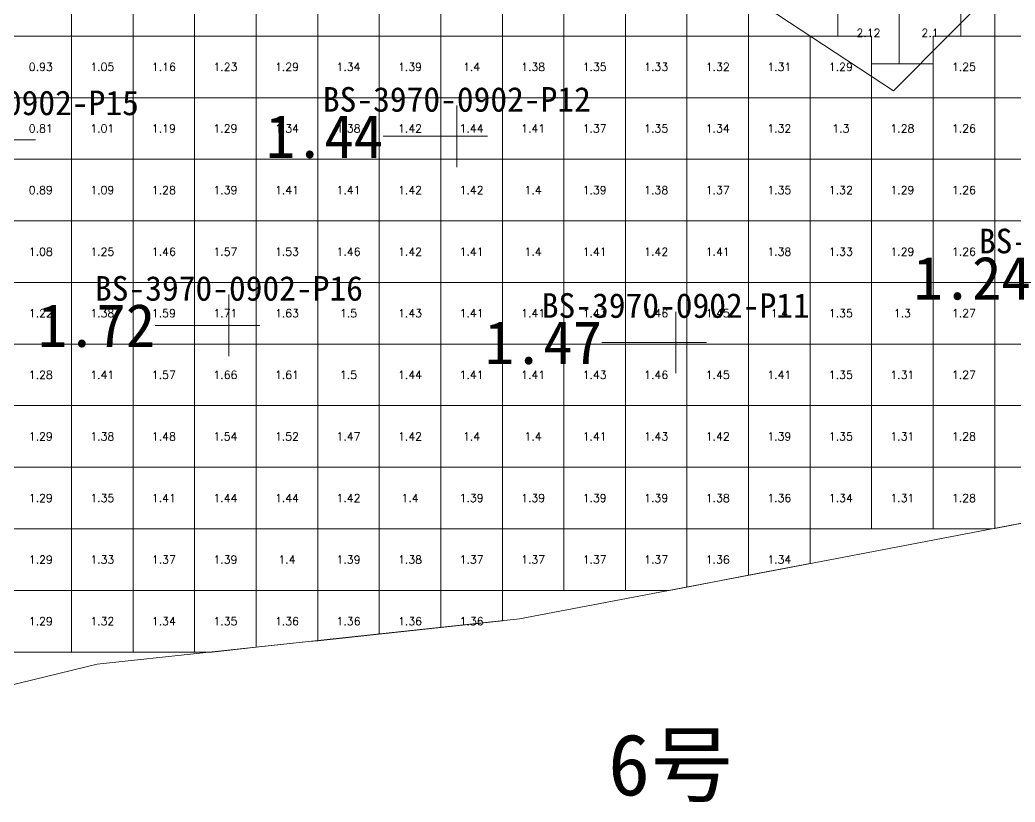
# Model space of a CAD drawing. Header units: inches. Extents: x 469880 to 469993, y 4349688 to 4349759.
# Drawn here: x 469947.06 to 469963.23, y 4349697.94 to 4349710.64 of the extents above; entities that cross this region are included whole.
import ezdxf
from ezdxf.enums import TextEntityAlignment as Align

# ---------------------------------------------------------------- set-up
doc = ezdxf.new("R2010")
doc.units = ezdxf.units.IN
doc.header["$MEASUREMENT"] = 0
for name, color, linetype, lineweight in [('孔口文字', 7, 'Continuous', 0), ('点', 7, 'Continuous', 0), ('爆区方格网', 7, 'Continuous', 0), ('线条', 7, 'Continuous', 0), ('钻孔', 7, 'Continuous', 0)]:
    doc.layers.add(name, color=color, linetype=linetype, lineweight=lineweight)
doc.styles.add('3dmine_textStyle_1', font='txt.shx', dxfattribs={"height": 1, "bigfont": 'gbcbig.shx'})
doc.styles.add('3dmine_textStyle_2', font='宋体.ttf', dxfattribs={"height": 1})
doc.styles.add('3dmine_textStyle_3', font='simsunb.ttf', dxfattribs={"height": 1})

msp = doc.modelspace()

# ---------------------------------------------------------------- hatches: boundary and pattern name
at = {"layer": '钻孔', "linetype": 'Continuous', "lineweight": 0, "true_color": 0x00ffff, "extrusion": (0, 1, 0)}
msp.add_hatch(color=4, dxfattribs=at).paths.add_polyline_path([(-469947.812, 3959.726), (-469946.812, 3959.726), (-469946.812, 3970.726), (-469947.812, 3970.726)], flags=0)
at = {"layer": '钻孔', "linetype": 'Continuous', "lineweight": 0, "true_color": 0x0000ff, "extrusion": (0, 1, 0)}
for points in [[(-469955.156, 3959.722), (-469954.156, 3959.722), (-469954.156, 3970.722), (-469955.156, 3970.722)], [(-469958.713, 3959.645), (-469957.713, 3959.645), (-469957.713, 3970.645), (-469958.713, 3970.645)]]:
    msp.add_hatch(color=5, dxfattribs=at).paths.add_polyline_path(points, flags=0)
at = {"layer": '钻孔', "linetype": 'Continuous', "lineweight": 0, "true_color": 0xff0000, "extrusion": (0, 1, 0)}
msp.add_hatch(color=1, dxfattribs=at).paths.add_polyline_path([(-469951.453, 3959.774), (-469950.453, 3959.774), (-469950.453, 3970.774), (-469951.453, 3970.774)], flags=0)

# ---------------------------------------------------------------- linework, layer by layer
at = {"color": 5, "linetype": 'Continuous', "lineweight": 0, "true_color": 0x0000ff}
for points in [[(469964.697, 4349711.369), (469963.086, 4349711.336), (469961.253, 4349709.481), (469958.801, 4349711.094), (469961.738, 4349713.214), (469965.776, 4349715.583), (469962.982, 4349716.896), (469960.598, 4349716.278), (469958.095, 4349713.746), (469954.885, 4349715.336), (469951.689, 4349718.375), (469949.512, 4349715.803), (469943.724, 4349715.656)], [(469943.125, 4349698.914), (469948.312, 4349700.172), (469951.744, 4349700.54), (469955.176, 4349700.908), (469960.076, 4349701.843), (469964.977, 4349702.777), (469969.164, 4349703.576), (469968.785, 4349706.741), (469971.373, 4349708.298), (469973.996, 4349706.916), (469974.487, 4349704.601), (469974.777, 4349704.646), (469980.586, 4349704.045)]]:
    msp.add_lwpolyline(points, dxfattribs=at)
at = {"color": 7, "linetype": 'Continuous', "lineweight": 0, "elevation": 1985.963}
msp.add_lwpolyline([(469965.776, 4349715.583), (469961.738, 4349713.214), (469958.801, 4349711.094), (469961.253, 4349709.481), (469963.086, 4349711.336), (469964.697, 4349711.369), (469968.341, 4349711.011), (469971.985, 4349710.652), (469973.465, 4349710.166), (469974.945, 4349709.68), (469976.392, 4349708.736), (469977.838, 4349707.792), (469979.727, 4349709.945), (469977.739, 4349711.524), (469973.831, 4349712.629), (469971.854, 4349713.965), (469968.57, 4349714.27), (469965.776, 4349715.583), (469965.776, 4349715.583)], dxfattribs=at)
at = {"layer": '点', "color": 138, "linetype": 'Continuous', "lineweight": 0, "true_color": 0x004c4c}
for points, elevation in [([(469954.156, 4349708.245), (469954.156, 4349709.245)], 3970.722), ([(469947.312, 4349708.689), (469946.312, 4349708.689)], 3970.726), ([(469954.656, 4349708.745), (469953.656, 4349708.745)], 3970.722), ([(469950.453, 4349705.176), (469950.453, 4349706.176)], 3970.774), ([(469957.713, 4349704.898), (469957.713, 4349705.898)], 3970.645), ([(469950.953, 4349705.676), (469949.953, 4349705.676)], 3970.774), ([(469958.213, 4349705.398), (469957.213, 4349705.398)], 3970.645)]:
    msp.add_lwpolyline(points, dxfattribs=dict(at, elevation=elevation))
at = {"layer": '爆区方格网', "color": 5, "linetype": 'Continuous', "lineweight": 0, "true_color": 0x0000ff, "elevation": 3971.284}
for points in [[(469947.895, 4349710.372), (469946.895, 4349710.372), (469946.895, 4349711.372), (469947.895, 4349711.372), (469947.895, 4349710.372)], [(469948.895, 4349710.372), (469947.895, 4349710.372), (469947.895, 4349711.372), (469948.895, 4349711.372), (469948.895, 4349710.372)], [(469949.895, 4349710.372), (469948.895, 4349710.372), (469948.895, 4349711.372), (469949.895, 4349711.372), (469949.895, 4349710.372)], [(469950.895, 4349710.372), (469949.895, 4349710.372), (469949.895, 4349711.372), (469950.895, 4349711.372), (469950.895, 4349710.372)], [(469951.895, 4349710.372), (469950.895, 4349710.372), (469950.895, 4349711.372), (469951.895, 4349711.372), (469951.895, 4349710.372)], [(469952.895, 4349710.372), (469951.895, 4349710.372), (469951.895, 4349711.372), (469952.895, 4349711.372), (469952.895, 4349710.372)], [(469953.895, 4349710.372), (469952.895, 4349710.372), (469952.895, 4349711.372), (469953.895, 4349711.372), (469953.895, 4349710.372)], [(469954.895, 4349710.372), (469953.895, 4349710.372), (469953.895, 4349711.372), (469954.895, 4349711.372), (469954.895, 4349710.372)], [(469955.895, 4349710.372), (469954.895, 4349710.372), (469954.895, 4349711.372), (469955.895, 4349711.372), (469955.895, 4349710.372)], [(469956.895, 4349710.372), (469955.895, 4349710.372), (469955.895, 4349711.372), (469956.895, 4349711.372), (469956.895, 4349710.372)], [(469957.895, 4349710.372), (469956.895, 4349710.372), (469956.895, 4349711.372), (469957.895, 4349711.372), (469957.895, 4349710.372)], [(469958.895, 4349710.372), (469957.895, 4349710.372), (469957.895, 4349711.372), (469958.895, 4349711.372), (469958.895, 4349710.372)], [(469963.895, 4349710.372), (469962.895, 4349710.372), (469962.895, 4349711.372), (469963.895, 4349711.372), (469963.895, 4349710.372)], [(469947.895, 4349709.372), (469946.895, 4349709.372), (469946.895, 4349710.372), (469947.895, 4349710.372), (469947.895, 4349709.372)], [(469948.895, 4349709.372), (469947.895, 4349709.372), (469947.895, 4349710.372), (469948.895, 4349710.372), (469948.895, 4349709.372)], [(469949.895, 4349709.372), (469948.895, 4349709.372), (469948.895, 4349710.372), (469949.895, 4349710.372), (469949.895, 4349709.372)], [(469950.895, 4349709.372), (469949.895, 4349709.372), (469949.895, 4349710.372), (469950.895, 4349710.372), (469950.895, 4349709.372)], [(469951.895, 4349709.372), (469950.895, 4349709.372), (469950.895, 4349710.372), (469951.895, 4349710.372), (469951.895, 4349709.372)], [(469952.895, 4349709.372), (469951.895, 4349709.372), (469951.895, 4349710.372), (469952.895, 4349710.372), (469952.895, 4349709.372)], [(469953.895, 4349709.372), (469952.895, 4349709.372), (469952.895, 4349710.372), (469953.895, 4349710.372), (469953.895, 4349709.372)], [(469954.895, 4349709.372), (469953.895, 4349709.372), (469953.895, 4349710.372), (469954.895, 4349710.372), (469954.895, 4349709.372)], [(469955.895, 4349709.372), (469954.895, 4349709.372), (469954.895, 4349710.372), (469955.895, 4349710.372), (469955.895, 4349709.372)], [(469956.895, 4349709.372), (469955.895, 4349709.372), (469955.895, 4349710.372), (469956.895, 4349710.372), (469956.895, 4349709.372)], [(469957.895, 4349709.372), (469956.895, 4349709.372), (469956.895, 4349710.372), (469957.895, 4349710.372), (469957.895, 4349709.372)], [(469958.895, 4349709.372), (469957.895, 4349709.372), (469957.895, 4349710.372), (469958.895, 4349710.372), (469958.895, 4349709.372)], [(469959.895, 4349709.372), (469958.895, 4349709.372), (469958.895, 4349710.372), (469959.895, 4349710.372), (469959.895, 4349709.372)], [(469960.895, 4349709.372), (469959.895, 4349709.372), (469959.895, 4349710.372), (469960.895, 4349710.372), (469960.895, 4349709.372)], [(469962.895, 4349709.372), (469961.895, 4349709.372), (469961.895, 4349710.372), (469962.895, 4349710.372), (469962.895, 4349709.372)], [(469963.895, 4349709.372), (469962.895, 4349709.372), (469962.895, 4349710.372), (469963.895, 4349710.372), (469963.895, 4349709.372)], [(469947.895, 4349708.372), (469946.895, 4349708.372), (469946.895, 4349709.372), (469947.895, 4349709.372), (469947.895, 4349708.372)], [(469948.895, 4349708.372), (469947.895, 4349708.372), (469947.895, 4349709.372), (469948.895, 4349709.372), (469948.895, 4349708.372)], [(469949.895, 4349708.372), (469948.895, 4349708.372), (469948.895, 4349709.372), (469949.895, 4349709.372), (469949.895, 4349708.372)], [(469950.895, 4349708.372), (469949.895, 4349708.372), (469949.895, 4349709.372), (469950.895, 4349709.372), (469950.895, 4349708.372)], [(469951.895, 4349708.372), (469950.895, 4349708.372), (469950.895, 4349709.372), (469951.895, 4349709.372), (469951.895, 4349708.372)], [(469952.895, 4349708.372), (469951.895, 4349708.372), (469951.895, 4349709.372), (469952.895, 4349709.372), (469952.895, 4349708.372)], [(469953.895, 4349708.372), (469952.895, 4349708.372), (469952.895, 4349709.372), (469953.895, 4349709.372), (469953.895, 4349708.372)], [(469954.895, 4349708.372), (469953.895, 4349708.372), (469953.895, 4349709.372), (469954.895, 4349709.372), (469954.895, 4349708.372)], [(469955.895, 4349708.372), (469954.895, 4349708.372), (469954.895, 4349709.372), (469955.895, 4349709.372), (469955.895, 4349708.372)], [(469956.895, 4349708.372), (469955.895, 4349708.372), (469955.895, 4349709.372), (469956.895, 4349709.372), (469956.895, 4349708.372)], [(469957.895, 4349708.372), (469956.895, 4349708.372), (469956.895, 4349709.372), (469957.895, 4349709.372), (469957.895, 4349708.372)], [(469958.895, 4349708.372), (469957.895, 4349708.372), (469957.895, 4349709.372), (469958.895, 4349709.372), (469958.895, 4349708.372)], [(469959.895, 4349708.372), (469958.895, 4349708.372), (469958.895, 4349709.372), (469959.895, 4349709.372), (469959.895, 4349708.372)], [(469960.895, 4349708.372), (469959.895, 4349708.372), (469959.895, 4349709.372), (469960.895, 4349709.372), (469960.895, 4349708.372)], [(469961.895, 4349708.372), (469960.895, 4349708.372), (469960.895, 4349709.372), (469961.895, 4349709.372), (469961.895, 4349708.372)], [(469962.895, 4349708.372), (469961.895, 4349708.372), (469961.895, 4349709.372), (469962.895, 4349709.372), (469962.895, 4349708.372)], [(469963.895, 4349708.372), (469962.895, 4349708.372), (469962.895, 4349709.372), (469963.895, 4349709.372), (469963.895, 4349708.372)], [(469947.895, 4349707.372), (469946.895, 4349707.372), (469946.895, 4349708.372), (469947.895, 4349708.372), (469947.895, 4349707.372)], [(469948.895, 4349707.372), (469947.895, 4349707.372), (469947.895, 4349708.372), (469948.895, 4349708.372), (469948.895, 4349707.372)], [(469949.895, 4349707.372), (469948.895, 4349707.372), (469948.895, 4349708.372), (469949.895, 4349708.372), (469949.895, 4349707.372)], [(469950.895, 4349707.372), (469949.895, 4349707.372), (469949.895, 4349708.372), (469950.895, 4349708.372), (469950.895, 4349707.372)], [(469951.895, 4349707.372), (469950.895, 4349707.372), (469950.895, 4349708.372), (469951.895, 4349708.372), (469951.895, 4349707.372)], [(469952.895, 4349707.372), (469951.895, 4349707.372), (469951.895, 4349708.372), (469952.895, 4349708.372), (469952.895, 4349707.372)], [(469953.895, 4349707.372), (469952.895, 4349707.372), (469952.895, 4349708.372), (469953.895, 4349708.372), (469953.895, 4349707.372)], [(469954.895, 4349707.372), (469953.895, 4349707.372), (469953.895, 4349708.372), (469954.895, 4349708.372), (469954.895, 4349707.372)], [(469955.895, 4349707.372), (469954.895, 4349707.372), (469954.895, 4349708.372), (469955.895, 4349708.372), (469955.895, 4349707.372)], [(469956.895, 4349707.372), (469955.895, 4349707.372), (469955.895, 4349708.372), (469956.895, 4349708.372), (469956.895, 4349707.372)], [(469957.895, 4349707.372), (469956.895, 4349707.372), (469956.895, 4349708.372), (469957.895, 4349708.372), (469957.895, 4349707.372)], [(469958.895, 4349707.372), (469957.895, 4349707.372), (469957.895, 4349708.372), (469958.895, 4349708.372), (469958.895, 4349707.372)], [(469959.895, 4349707.372), (469958.895, 4349707.372), (469958.895, 4349708.372), (469959.895, 4349708.372), (469959.895, 4349707.372)], [(469960.895, 4349707.372), (469959.895, 4349707.372), (469959.895, 4349708.372), (469960.895, 4349708.372), (469960.895, 4349707.372)], [(469961.895, 4349707.372), (469960.895, 4349707.372), (469960.895, 4349708.372), (469961.895, 4349708.372), (469961.895, 4349707.372)], [(469962.895, 4349707.372), (469961.895, 4349707.372), (469961.895, 4349708.372), (469962.895, 4349708.372), (469962.895, 4349707.372)], [(469963.895, 4349707.372), (469962.895, 4349707.372), (469962.895, 4349708.372), (469963.895, 4349708.372), (469963.895, 4349707.372)], [(469947.895, 4349706.372), (469946.895, 4349706.372), (469946.895, 4349707.372), (469947.895, 4349707.372), (469947.895, 4349706.372)], [(469948.895, 4349706.372), (469947.895, 4349706.372), (469947.895, 4349707.372), (469948.895, 4349707.372), (469948.895, 4349706.372)], [(469949.895, 4349706.372), (469948.895, 4349706.372), (469948.895, 4349707.372), (469949.895, 4349707.372), (469949.895, 4349706.372)], [(469950.895, 4349706.372), (469949.895, 4349706.372), (469949.895, 4349707.372), (469950.895, 4349707.372), (469950.895, 4349706.372)], [(469951.895, 4349706.372), (469950.895, 4349706.372), (469950.895, 4349707.372), (469951.895, 4349707.372), (469951.895, 4349706.372)], [(469952.895, 4349706.372), (469951.895, 4349706.372), (469951.895, 4349707.372), (469952.895, 4349707.372), (469952.895, 4349706.372)], [(469953.895, 4349706.372), (469952.895, 4349706.372), (469952.895, 4349707.372), (469953.895, 4349707.372), (469953.895, 4349706.372)], [(469954.895, 4349706.372), (469953.895, 4349706.372), (469953.895, 4349707.372), (469954.895, 4349707.372), (469954.895, 4349706.372)], [(469955.895, 4349706.372), (469954.895, 4349706.372), (469954.895, 4349707.372), (469955.895, 4349707.372), (469955.895, 4349706.372)], [(469956.895, 4349706.372), (469955.895, 4349706.372), (469955.895, 4349707.372), (469956.895, 4349707.372), (469956.895, 4349706.372)], [(469957.895, 4349706.372), (469956.895, 4349706.372), (469956.895, 4349707.372), (469957.895, 4349707.372), (469957.895, 4349706.372)], [(469958.895, 4349706.372), (469957.895, 4349706.372), (469957.895, 4349707.372), (469958.895, 4349707.372), (469958.895, 4349706.372)], [(469959.895, 4349706.372), (469958.895, 4349706.372), (469958.895, 4349707.372), (469959.895, 4349707.372), (469959.895, 4349706.372)], [(469960.895, 4349706.372), (469959.895, 4349706.372), (469959.895, 4349707.372), (469960.895, 4349707.372), (469960.895, 4349706.372)], [(469961.895, 4349706.372), (469960.895, 4349706.372), (469960.895, 4349707.372), (469961.895, 4349707.372), (469961.895, 4349706.372)], [(469962.895, 4349706.372), (469961.895, 4349706.372), (469961.895, 4349707.372), (469962.895, 4349707.372), (469962.895, 4349706.372)], [(469963.895, 4349706.372), (469962.895, 4349706.372), (469962.895, 4349707.372), (469963.895, 4349707.372), (469963.895, 4349706.372)], [(469947.895, 4349705.372), (469946.895, 4349705.372), (469946.895, 4349706.372), (469947.895, 4349706.372), (469947.895, 4349705.372)], [(469948.895, 4349705.372), (469947.895, 4349705.372), (469947.895, 4349706.372), (469948.895, 4349706.372), (469948.895, 4349705.372)], [(469949.895, 4349705.372), (469948.895, 4349705.372), (469948.895, 4349706.372), (469949.895, 4349706.372), (469949.895, 4349705.372)], [(469950.895, 4349705.372), (469949.895, 4349705.372), (469949.895, 4349706.372), (469950.895, 4349706.372), (469950.895, 4349705.372)], [(469951.895, 4349705.372), (469950.895, 4349705.372), (469950.895, 4349706.372), (469951.895, 4349706.372), (469951.895, 4349705.372)], [(469952.895, 4349705.372), (469951.895, 4349705.372), (469951.895, 4349706.372), (469952.895, 4349706.372), (469952.895, 4349705.372)], [(469953.895, 4349705.372), (469952.895, 4349705.372), (469952.895, 4349706.372), (469953.895, 4349706.372), (469953.895, 4349705.372)], [(469954.895, 4349705.372), (469953.895, 4349705.372), (469953.895, 4349706.372), (469954.895, 4349706.372), (469954.895, 4349705.372)], [(469955.895, 4349705.372), (469954.895, 4349705.372), (469954.895, 4349706.372), (469955.895, 4349706.372), (469955.895, 4349705.372)], [(469956.895, 4349705.372), (469955.895, 4349705.372), (469955.895, 4349706.372), (469956.895, 4349706.372), (469956.895, 4349705.372)], [(469957.895, 4349705.372), (469956.895, 4349705.372), (469956.895, 4349706.372), (469957.895, 4349706.372), (469957.895, 4349705.372)], [(469958.895, 4349705.372), (469957.895, 4349705.372), (469957.895, 4349706.372), (469958.895, 4349706.372), (469958.895, 4349705.372)], [(469959.895, 4349705.372), (469958.895, 4349705.372), (469958.895, 4349706.372), (469959.895, 4349706.372), (469959.895, 4349705.372)], [(469960.895, 4349705.372), (469959.895, 4349705.372), (469959.895, 4349706.372), (469960.895, 4349706.372), (469960.895, 4349705.372)], [(469961.895, 4349705.372), (469960.895, 4349705.372), (469960.895, 4349706.372), (469961.895, 4349706.372), (469961.895, 4349705.372)], [(469962.895, 4349705.372), (469961.895, 4349705.372), (469961.895, 4349706.372), (469962.895, 4349706.372), (469962.895, 4349705.372)], [(469963.895, 4349705.372), (469962.895, 4349705.372), (469962.895, 4349706.372), (469963.895, 4349706.372), (469963.895, 4349705.372)], [(469947.895, 4349704.372), (469946.895, 4349704.372), (469946.895, 4349705.372), (469947.895, 4349705.372), (469947.895, 4349704.372)], [(469948.895, 4349704.372), (469947.895, 4349704.372), (469947.895, 4349705.372), (469948.895, 4349705.372), (469948.895, 4349704.372)], [(469949.895, 4349704.372), (469948.895, 4349704.372), (469948.895, 4349705.372), (469949.895, 4349705.372), (469949.895, 4349704.372)], [(469950.895, 4349704.372), (469949.895, 4349704.372), (469949.895, 4349705.372), (469950.895, 4349705.372), (469950.895, 4349704.372)], [(469951.895, 4349704.372), (469950.895, 4349704.372), (469950.895, 4349705.372), (469951.895, 4349705.372), (469951.895, 4349704.372)], [(469952.895, 4349704.372), (469951.895, 4349704.372), (469951.895, 4349705.372), (469952.895, 4349705.372), (469952.895, 4349704.372)], [(469953.895, 4349704.372), (469952.895, 4349704.372), (469952.895, 4349705.372), (469953.895, 4349705.372), (469953.895, 4349704.372)], [(469954.895, 4349704.372), (469953.895, 4349704.372), (469953.895, 4349705.372), (469954.895, 4349705.372), (469954.895, 4349704.372)], [(469955.895, 4349704.372), (469954.895, 4349704.372), (469954.895, 4349705.372), (469955.895, 4349705.372), (469955.895, 4349704.372)], [(469956.895, 4349704.372), (469955.895, 4349704.372), (469955.895, 4349705.372), (469956.895, 4349705.372), (469956.895, 4349704.372)], [(469957.895, 4349704.372), (469956.895, 4349704.372), (469956.895, 4349705.372), (469957.895, 4349705.372), (469957.895, 4349704.372)], [(469958.895, 4349704.372), (469957.895, 4349704.372), (469957.895, 4349705.372), (469958.895, 4349705.372), (469958.895, 4349704.372)], [(469959.895, 4349704.372), (469958.895, 4349704.372), (469958.895, 4349705.372), (469959.895, 4349705.372), (469959.895, 4349704.372)], [(469960.895, 4349704.372), (469959.895, 4349704.372), (469959.895, 4349705.372), (469960.895, 4349705.372), (469960.895, 4349704.372)], [(469961.895, 4349704.372), (469960.895, 4349704.372), (469960.895, 4349705.372), (469961.895, 4349705.372), (469961.895, 4349704.372)], [(469962.895, 4349704.372), (469961.895, 4349704.372), (469961.895, 4349705.372), (469962.895, 4349705.372), (469962.895, 4349704.372)], [(469963.895, 4349704.372), (469962.895, 4349704.372), (469962.895, 4349705.372), (469963.895, 4349705.372), (469963.895, 4349704.372)], [(469947.895, 4349703.372), (469946.895, 4349703.372), (469946.895, 4349704.372), (469947.895, 4349704.372), (469947.895, 4349703.372)], [(469948.895, 4349703.372), (469947.895, 4349703.372), (469947.895, 4349704.372), (469948.895, 4349704.372), (469948.895, 4349703.372)], [(469949.895, 4349703.372), (469948.895, 4349703.372), (469948.895, 4349704.372), (469949.895, 4349704.372), (469949.895, 4349703.372)], [(469950.895, 4349703.372), (469949.895, 4349703.372), (469949.895, 4349704.372), (469950.895, 4349704.372), (469950.895, 4349703.372)], [(469951.895, 4349703.372), (469950.895, 4349703.372), (469950.895, 4349704.372), (469951.895, 4349704.372), (469951.895, 4349703.372)], [(469952.895, 4349703.372), (469951.895, 4349703.372), (469951.895, 4349704.372), (469952.895, 4349704.372), (469952.895, 4349703.372)], [(469953.895, 4349703.372), (469952.895, 4349703.372), (469952.895, 4349704.372), (469953.895, 4349704.372), (469953.895, 4349703.372)], [(469954.895, 4349703.372), (469953.895, 4349703.372), (469953.895, 4349704.372), (469954.895, 4349704.372), (469954.895, 4349703.372)], [(469955.895, 4349703.372), (469954.895, 4349703.372), (469954.895, 4349704.372), (469955.895, 4349704.372), (469955.895, 4349703.372)], [(469956.895, 4349703.372), (469955.895, 4349703.372), (469955.895, 4349704.372), (469956.895, 4349704.372), (469956.895, 4349703.372)], [(469957.895, 4349703.372), (469956.895, 4349703.372), (469956.895, 4349704.372), (469957.895, 4349704.372), (469957.895, 4349703.372)], [(469958.895, 4349703.372), (469957.895, 4349703.372), (469957.895, 4349704.372), (469958.895, 4349704.372), (469958.895, 4349703.372)], [(469959.895, 4349703.372), (469958.895, 4349703.372), (469958.895, 4349704.372), (469959.895, 4349704.372), (469959.895, 4349703.372)], [(469960.895, 4349703.372), (469959.895, 4349703.372), (469959.895, 4349704.372), (469960.895, 4349704.372), (469960.895, 4349703.372)], [(469961.895, 4349703.372), (469960.895, 4349703.372), (469960.895, 4349704.372), (469961.895, 4349704.372), (469961.895, 4349703.372)], [(469962.895, 4349703.372), (469961.895, 4349703.372), (469961.895, 4349704.372), (469962.895, 4349704.372), (469962.895, 4349703.372)], [(469963.895, 4349703.372), (469962.895, 4349703.372), (469962.895, 4349704.372), (469963.895, 4349704.372), (469963.895, 4349703.372)], [(469947.895, 4349702.372), (469946.895, 4349702.372), (469946.895, 4349703.372), (469947.895, 4349703.372), (469947.895, 4349702.372)], [(469948.895, 4349702.372), (469947.895, 4349702.372), (469947.895, 4349703.372), (469948.895, 4349703.372), (469948.895, 4349702.372)], [(469949.895, 4349702.372), (469948.895, 4349702.372), (469948.895, 4349703.372), (469949.895, 4349703.372), (469949.895, 4349702.372)], [(469950.895, 4349702.372), (469949.895, 4349702.372), (469949.895, 4349703.372), (469950.895, 4349703.372), (469950.895, 4349702.372)], [(469951.895, 4349702.372), (469950.895, 4349702.372), (469950.895, 4349703.372), (469951.895, 4349703.372), (469951.895, 4349702.372)], [(469952.895, 4349702.372), (469951.895, 4349702.372), (469951.895, 4349703.372), (469952.895, 4349703.372), (469952.895, 4349702.372)], [(469953.895, 4349702.372), (469952.895, 4349702.372), (469952.895, 4349703.372), (469953.895, 4349703.372), (469953.895, 4349702.372)], [(469954.895, 4349702.372), (469953.895, 4349702.372), (469953.895, 4349703.372), (469954.895, 4349703.372), (469954.895, 4349702.372)], [(469955.895, 4349702.372), (469954.895, 4349702.372), (469954.895, 4349703.372), (469955.895, 4349703.372), (469955.895, 4349702.372)], [(469956.895, 4349702.372), (469955.895, 4349702.372), (469955.895, 4349703.372), (469956.895, 4349703.372), (469956.895, 4349702.372)], [(469957.895, 4349702.372), (469956.895, 4349702.372), (469956.895, 4349703.372), (469957.895, 4349703.372), (469957.895, 4349702.372)], [(469958.895, 4349702.372), (469957.895, 4349702.372), (469957.895, 4349703.372), (469958.895, 4349703.372), (469958.895, 4349702.372)], [(469959.895, 4349702.372), (469958.895, 4349702.372), (469958.895, 4349703.372), (469959.895, 4349703.372), (469959.895, 4349702.372)], [(469960.895, 4349702.372), (469959.895, 4349702.372), (469959.895, 4349703.372), (469960.895, 4349703.372), (469960.895, 4349702.372)], [(469961.895, 4349702.372), (469960.895, 4349702.372), (469960.895, 4349703.372), (469961.895, 4349703.372), (469961.895, 4349702.372)], [(469962.895, 4349702.38), (469962.852, 4349702.372), (469961.895, 4349702.372), (469961.895, 4349703.372), (469962.895, 4349703.372), (469962.895, 4349702.38)], [(469963.895, 4349702.571), (469962.895, 4349702.38), (469962.895, 4349703.372), (469963.895, 4349703.372), (469963.895, 4349702.571)], [(469947.895, 4349701.372), (469946.895, 4349701.372), (469946.895, 4349702.372), (469947.895, 4349702.372), (469947.895, 4349701.372)], [(469948.895, 4349701.372), (469947.895, 4349701.372), (469947.895, 4349702.372), (469948.895, 4349702.372), (469948.895, 4349701.372)], [(469949.895, 4349701.372), (469948.895, 4349701.372), (469948.895, 4349702.372), (469949.895, 4349702.372), (469949.895, 4349701.372)], [(469950.895, 4349701.372), (469949.895, 4349701.372), (469949.895, 4349702.372), (469950.895, 4349702.372), (469950.895, 4349701.372)], [(469951.895, 4349701.372), (469950.895, 4349701.372), (469950.895, 4349702.372), (469951.895, 4349702.372), (469951.895, 4349701.372)], [(469952.895, 4349701.372), (469951.895, 4349701.372), (469951.895, 4349702.372), (469952.895, 4349702.372), (469952.895, 4349701.372)], [(469953.895, 4349701.372), (469952.895, 4349701.372), (469952.895, 4349702.372), (469953.895, 4349702.372), (469953.895, 4349701.372)], [(469954.895, 4349701.372), (469953.895, 4349701.372), (469953.895, 4349702.372), (469954.895, 4349702.372), (469954.895, 4349701.372)], [(469955.895, 4349701.372), (469954.895, 4349701.372), (469954.895, 4349702.372), (469955.895, 4349702.372), (469955.895, 4349701.372)], [(469956.895, 4349701.372), (469955.895, 4349701.372), (469955.895, 4349702.372), (469956.895, 4349702.372), (469956.895, 4349701.372)], [(469957.895, 4349701.427), (469957.608, 4349701.372), (469956.895, 4349701.372), (469956.895, 4349702.372), (469957.895, 4349702.372), (469957.895, 4349701.427)], [(469958.895, 4349701.618), (469957.895, 4349701.427), (469957.895, 4349702.372), (469958.895, 4349702.372), (469958.895, 4349701.618)], [(469959.895, 4349701.808), (469958.895, 4349701.618), (469958.895, 4349702.372), (469959.895, 4349702.372), (469959.895, 4349701.808)], [(469947.895, 4349700.372), (469946.895, 4349700.372), (469946.895, 4349701.372), (469947.895, 4349701.372), (469947.895, 4349700.372)], [(469948.895, 4349700.372), (469947.895, 4349700.372), (469947.895, 4349701.372), (469948.895, 4349701.372), (469948.895, 4349700.372)], [(469949.895, 4349700.372), (469948.895, 4349700.372), (469948.895, 4349701.372), (469949.895, 4349701.372), (469949.895, 4349700.372)], [(469950.895, 4349700.449), (469950.178, 4349700.372), (469949.895, 4349700.372), (469949.895, 4349701.372), (469950.895, 4349701.372), (469950.895, 4349700.449)], [(469951.895, 4349700.556), (469951.744, 4349700.54), (469950.895, 4349700.449), (469950.895, 4349701.372), (469951.895, 4349701.372), (469951.895, 4349700.556)], [(469952.895, 4349700.664), (469951.895, 4349700.556), (469951.895, 4349701.372), (469952.895, 4349701.372), (469952.895, 4349700.664)], [(469953.895, 4349700.771), (469952.895, 4349700.664), (469952.895, 4349701.372), (469953.895, 4349701.372), (469953.895, 4349700.771)], [(469954.895, 4349700.878), (469953.895, 4349700.771), (469953.895, 4349701.372), (469954.895, 4349701.372), (469954.895, 4349700.878)]]:
    msp.add_lwpolyline(points, dxfattribs=at)
at = {"layer": '爆区方格网', "color": 1, "linetype": 'Continuous', "lineweight": 0, "true_color": 0xff0000, "elevation": 3971.086}
for points in [[(469961.344, 4349709.924), (469960.895, 4349709.924), (469960.895, 4349710.372), (469960.344, 4349710.372), (469960.344, 4349710.924), (469961.344, 4349710.924), (469961.344, 4349709.924)], [(469962.344, 4349710.372), (469961.895, 4349710.372), (469961.895, 4349709.924), (469961.344, 4349709.924), (469961.344, 4349710.924), (469962.344, 4349710.924), (469962.344, 4349710.372)]]:
    msp.add_lwpolyline(points, dxfattribs=at)
at = {"layer": '线条', "color": 138, "linetype": 'Continuous', "lineweight": 0, "true_color": 0x004c4c}
for points, elevation in [([(469954.156, 4349708.745), (469954.156, 4349708.745), (469954.156, 4349708.745)], 3970.722), ([(469950.453, 4349705.676), (469950.453, 4349705.676), (469950.453, 4349705.676)], 3970.774), ([(469957.713, 4349705.398), (469957.713, 4349705.398), (469957.713, 4349705.398)], 3970.645)]:
    msp.add_lwpolyline(points, dxfattribs=dict(at, elevation=elevation))
at = {"layer": '钻孔', "color": 5, "linetype": 'Continuous', "lineweight": 0, "true_color": 0x0000ff}
for points, elevation in [([(469954.156, 4349708.745), (469952.956, 4349708.745)], 3970.722), ([(469954.156, 4349708.745), (469952.956, 4349708.745)], 3959.722), ([(469957.713, 4349705.398), (469956.513, 4349705.398)], 3970.645), ([(469957.713, 4349705.398), (469956.513, 4349705.398)], 3959.645)]:
    msp.add_lwpolyline(points, dxfattribs=dict(at, elevation=elevation))
at = {"layer": '钻孔', "color": 1, "linetype": 'Continuous', "lineweight": 0, "true_color": 0xff0000}
for elevation in [3970.774, 3959.774]:
    msp.add_lwpolyline([(469950.453, 4349705.676), (469949.253, 4349705.676)], dxfattribs=dict(at, elevation=elevation))

# ---------------------------------------------------------------- texts
at = {"color": 1, "linetype": 'Continuous', "lineweight": 0, "true_color": 0xff0000, "style": '3dmine_textStyle_1'}
for s, p in [('2.12', (469960.844, 4349710.424, 3971.086)), ('2.1', (469961.844, 4349710.424, 3971.086))]:
    msp.add_text(s, height=0.13, dxfattribs=at).set_placement(p, align=Align.MIDDLE_CENTER)
at = {"color": 5, "linetype": 'Continuous', "lineweight": 0, "true_color": 0x0000ff, "style": '3dmine_textStyle_1'}
for s, p in [('0.93', (469947.395, 4349709.872, 3971.284)), ('1.05', (469948.395, 4349709.872, 3971.284)), ('1.16', (469949.395, 4349709.872, 3971.284)), ('1.23', (469950.395, 4349709.872, 3971.284)), ('1.29', (469951.395, 4349709.872, 3971.284)), ('1.34', (469952.395, 4349709.872, 3971.284)), ('1.39', (469953.395, 4349709.872, 3971.284)), ('1.4', (469954.395, 4349709.872, 3971.284)), ('1.38', (469955.395, 4349709.872, 3971.284)), ('1.35', (469956.395, 4349709.872, 3971.284)), ('1.33', (469957.395, 4349709.872, 3971.284)), ('1.32', (469958.395, 4349709.872, 3971.284)), ('1.31', (469959.395, 4349709.872, 3971.284)), ('1.29', (469960.395, 4349709.872, 3971.284)), ('1.25', (469962.395, 4349709.872, 3971.284)), ('0.81', (469947.395, 4349708.872, 3971.284)), ('1.01', (469948.395, 4349708.872, 3971.284)), ('1.19', (469949.395, 4349708.872, 3971.284)), ('1.29', (469950.395, 4349708.872, 3971.284)), ('1.34', (469951.395, 4349708.872, 3971.284)), ('1.38', (469952.395, 4349708.872, 3971.284)), ('1.42', (469953.395, 4349708.872, 3971.284)), ('1.44', (469954.395, 4349708.872, 3971.284)), ('1.41', (469955.395, 4349708.872, 3971.284)), ('1.37', (469956.395, 4349708.872, 3971.284)), ('1.35', (469957.395, 4349708.872, 3971.284)), ('1.34', (469958.395, 4349708.872, 3971.284)), ('1.32', (469959.395, 4349708.872, 3971.284)), ('1.3', (469960.395, 4349708.872, 3971.284)), ('1.28', (469961.395, 4349708.872, 3971.284)), ('1.26', (469962.395, 4349708.872, 3971.284)), ('0.89', (469947.395, 4349707.872, 3971.284)), ('1.09', (469948.395, 4349707.872, 3971.284)), ('1.28', (469949.395, 4349707.872, 3971.284)), ('1.39', (469950.395, 4349707.872, 3971.284)), ('1.41', (469951.395, 4349707.872, 3971.284)), ('1.41', (469952.395, 4349707.872, 3971.284)), ('1.42', (469953.395, 4349707.872, 3971.284)), ('1.42', (469954.395, 4349707.872, 3971.284)), ('1.4', (469955.395, 4349707.872, 3971.284)), ('1.39', (469956.395, 4349707.872, 3971.284)), ('1.38', (469957.395, 4349707.872, 3971.284)), ('1.37', (469958.395, 4349707.872, 3971.284)), ('1.35', (469959.395, 4349707.872, 3971.284)), ('1.32', (469960.395, 4349707.872, 3971.284)), ('1.29', (469961.395, 4349707.872, 3971.284)), ('1.26', (469962.395, 4349707.872, 3971.284)), ('1.08', (469947.395, 4349706.872, 3971.284)), ('1.25', (469948.395, 4349706.872, 3971.284)), ('1.46', (469949.395, 4349706.872, 3971.284)), ('1.57', (469950.395, 4349706.872, 3971.284)), ('1.53', (469951.395, 4349706.872, 3971.284)), ('1.46', (469952.395, 4349706.872, 3971.284)), ('1.42', (469953.395, 4349706.872, 3971.284)), ('1.41', (469954.395, 4349706.872, 3971.284)), ('1.4', (469955.395, 4349706.872, 3971.284)), ('1.41', (469956.395, 4349706.872, 3971.284)), ('1.42', (469957.395, 4349706.872, 3971.284)), ('1.41', (469958.395, 4349706.872, 3971.284)), ('1.38', (469959.395, 4349706.872, 3971.284)), ('1.33', (469960.395, 4349706.872, 3971.284)), ('1.29', (469961.395, 4349706.872, 3971.284)), ('1.26', (469962.395, 4349706.872, 3971.284)), ('1.22', (469947.395, 4349705.872, 3971.284)), ('1.38', (469948.395, 4349705.872, 3971.284)), ('1.59', (469949.395, 4349705.872, 3971.284)), ('1.71', (469950.395, 4349705.872, 3971.284)), ('1.63', (469951.395, 4349705.872, 3971.284)), ('1.5', (469952.395, 4349705.872, 3971.284)), ('1.43', (469953.395, 4349705.872, 3971.284)), ('1.41', (469954.395, 4349705.872, 3971.284)), ('1.41', (469955.395, 4349705.872, 3971.284)), ('1.43', (469956.395, 4349705.872, 3971.284)), ('1.46', (469957.395, 4349705.872, 3971.284)), ('1.45', (469958.395, 4349705.872, 3971.284)), ('1.4', (469959.395, 4349705.872, 3971.284)), ('1.35', (469960.395, 4349705.872, 3971.284)), ('1.3', (469961.395, 4349705.872, 3971.284)), ('1.27', (469962.395, 4349705.872, 3971.284)), ('1.28', (469947.395, 4349704.872, 3971.284)), ('1.41', (469948.395, 4349704.872, 3971.284)), ('1.57', (469949.395, 4349704.872, 3971.284)), ('1.66', (469950.395, 4349704.872, 3971.284)), ('1.61', (469951.395, 4349704.872, 3971.284)), ('1.5', (469952.395, 4349704.872, 3971.284)), ('1.44', (469953.395, 4349704.872, 3971.284)), ('1.41', (469954.395, 4349704.872, 3971.284)), ('1.41', (469955.395, 4349704.872, 3971.284)), ('1.43', (469956.395, 4349704.872, 3971.284)), ('1.46', (469957.395, 4349704.872, 3971.284)), ('1.45', (469958.395, 4349704.872, 3971.284)), ('1.41', (469959.395, 4349704.872, 3971.284)), ('1.35', (469960.395, 4349704.872, 3971.284)), ('1.31', (469961.395, 4349704.872, 3971.284)), ('1.27', (469962.395, 4349704.872, 3971.284)), ('1.29', (469947.395, 4349703.872, 3971.284)), ('1.38', (469948.395, 4349703.872, 3971.284)), ('1.48', (469949.395, 4349703.872, 3971.284)), ('1.54', (469950.395, 4349703.872, 3971.284)), ('1.52', (469951.395, 4349703.872, 3971.284)), ('1.47', (469952.395, 4349703.872, 3971.284)), ('1.42', (469953.395, 4349703.872, 3971.284)), ('1.4', (469954.395, 4349703.872, 3971.284)), ('1.4', (469955.395, 4349703.872, 3971.284)), ('1.41', (469956.395, 4349703.872, 3971.284)), ('1.43', (469957.395, 4349703.872, 3971.284)), ('1.42', (469958.395, 4349703.872, 3971.284)), ('1.39', (469959.395, 4349703.872, 3971.284)), ('1.35', (469960.395, 4349703.872, 3971.284)), ('1.31', (469961.395, 4349703.872, 3971.284)), ('1.28', (469962.395, 4349703.872, 3971.284)), ('1.29', (469947.395, 4349702.872, 3971.284)), ('1.35', (469948.395, 4349702.872, 3971.284)), ('1.41', (469949.395, 4349702.872, 3971.284)), ('1.44', (469950.395, 4349702.872, 3971.284)), ('1.44', (469951.395, 4349702.872, 3971.284)), ('1.42', (469952.395, 4349702.872, 3971.284)), ('1.4', (469953.395, 4349702.872, 3971.284)), ('1.39', (469954.395, 4349702.872, 3971.284)), ('1.39', (469955.395, 4349702.872, 3971.284)), ('1.39', (469956.395, 4349702.872, 3971.284)), ('1.39', (469957.395, 4349702.872, 3971.284)), ('1.38', (469958.395, 4349702.872, 3971.284)), ('1.36', (469959.395, 4349702.872, 3971.284)), ('1.34', (469960.395, 4349702.872, 3971.284)), ('1.31', (469961.395, 4349702.872, 3971.284)), ('1.28', (469962.395, 4349702.872, 3971.284)), ('1.29', (469947.395, 4349701.872, 3971.284)), ('1.33', (469948.395, 4349701.872, 3971.284)), ('1.37', (469949.395, 4349701.872, 3971.284)), ('1.39', (469950.395, 4349701.872, 3971.284)), ('1.4', (469951.395, 4349701.872, 3971.284)), ('1.39', (469952.395, 4349701.872, 3971.284)), ('1.38', (469953.395, 4349701.872, 3971.284)), ('1.37', (469954.395, 4349701.872, 3971.284)), ('1.37', (469955.395, 4349701.872, 3971.284)), ('1.37', (469956.395, 4349701.872, 3971.284)), ('1.37', (469957.395, 4349701.872, 3971.284)), ('1.36', (469958.395, 4349701.872, 3971.284)), ('1.34', (469959.395, 4349701.872, 3971.284)), ('1.29', (469947.395, 4349700.872, 3971.284)), ('1.32', (469948.395, 4349700.872, 3971.284)), ('1.34', (469949.395, 4349700.872, 3971.284)), ('1.35', (469950.395, 4349700.872, 3971.284)), ('1.36', (469951.395, 4349700.872, 3971.284)), ('1.36', (469952.395, 4349700.872, 3971.284)), ('1.36', (469953.395, 4349700.872, 3971.284)), ('1.36', (469954.395, 4349700.872, 3971.284))]:
    msp.add_text(s, height=0.13, dxfattribs=at).set_placement(p, align=Align.MIDDLE_CENTER)
at = {"color": 7, "linetype": 'Continuous', "lineweight": 0, "style": '3dmine_textStyle_2'}
msp.add_text('6号', height=1, dxfattribs=at).set_placement((469956.614, 4349698.043, 1985.963))
at = {"layer": '孔口文字', "color": 138, "linetype": 'Continuous', "lineweight": 0, "true_color": 0x004c4c, "style": '3dmine_textStyle_3'}
for s, p in [('BS-3970-0902-P15', (469946.812, 4349709.089, 3970.726)), ('BS-3970-0902-P12', (469954.156, 4349709.145, 3970.722)), ('BS-3970-0902-P9', (469964.68, 4349706.845, 3970.666)), ('BS-3970-0902-P16', (469950.453, 4349706.076, 3970.774)), ('BS-3970-0902-P11', (469957.713, 4349705.798, 3970.645))]:
    msp.add_text(s, height=0.4, dxfattribs=at).set_placement(p, align=Align.CENTER)
at = {"layer": '钻孔', "color": 5, "linetype": 'Continuous', "lineweight": 0, "true_color": 0x0000ff, "style": '3dmine_textStyle_3'}
for s, p in [('1.44', (469952.956, 4349708.745, 3970.722)), ('1.24', (469963.48, 4349706.445, 3970.666)), ('1.47', (469956.513, 4349705.398, 3970.645))]:
    msp.add_text(s, height=0.7, dxfattribs=at).set_placement(p, align=Align.MIDDLE_RIGHT)
at = {"layer": '钻孔', "color": 1, "linetype": 'Continuous', "lineweight": 0, "true_color": 0xff0000, "style": '3dmine_textStyle_3'}
msp.add_text('1.72', height=0.7, dxfattribs=at).set_placement((469949.253, 4349705.676, 3970.774), align=Align.MIDDLE_RIGHT)

doc.saveas('drawing.dxf')
